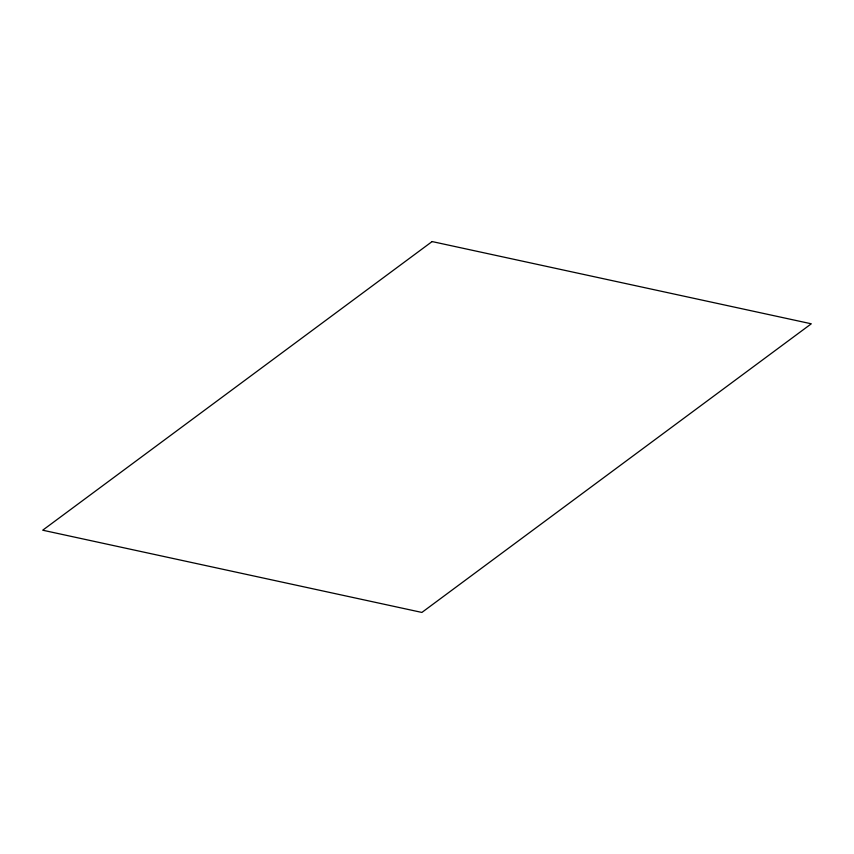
<?xml version="1.0" encoding="UTF-8"?>
<svg xmlns="http://www.w3.org/2000/svg" width="854" height="854" viewBox="0 0 854 854"><rect width="100%" height="100%" fill="white"/><g stroke="black" fill="none" stroke-linecap="round" stroke-linejoin="round"><path stroke-width="1.28" d="M432.113 241.565L42.7 530.206L421.887 612.435L811.3 323.794L432.113 241.565"/></g></svg>
